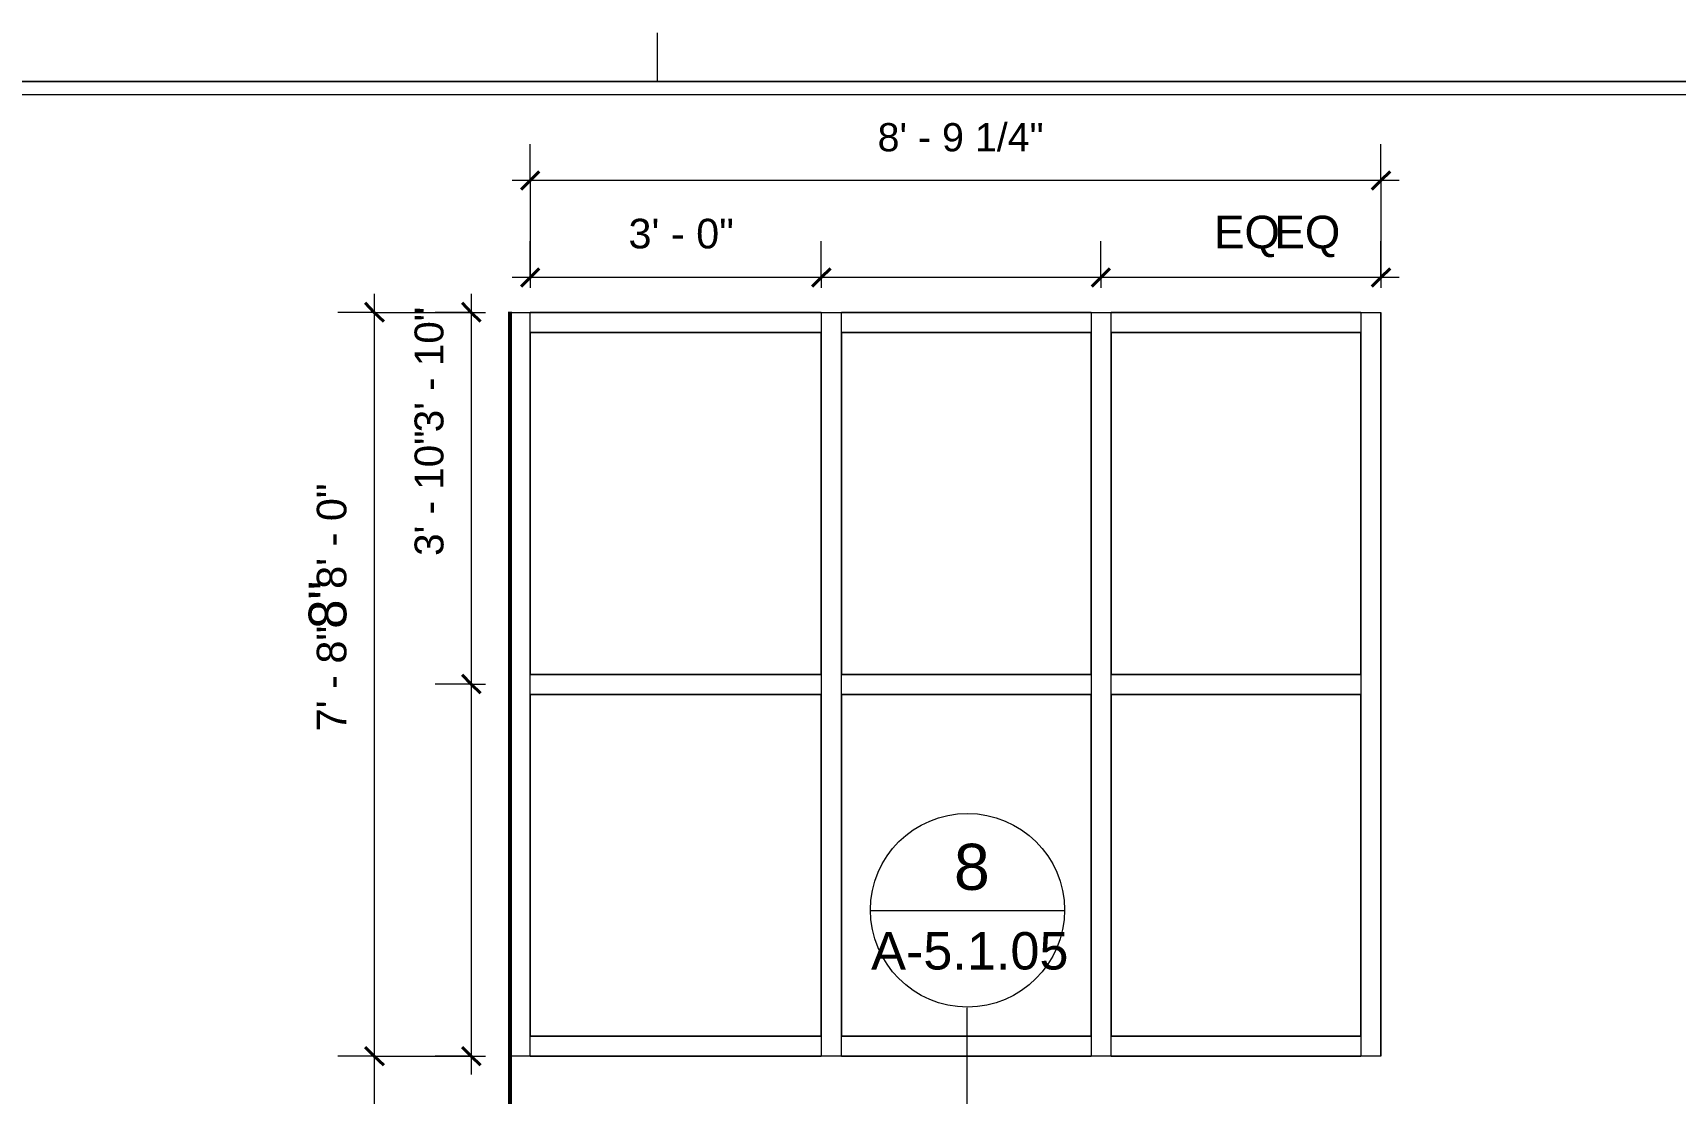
# Model space of a CAD drawing. Header units: inches. Extents: x -6061 to 13621, y -296 to 7483.
# Drawn here: x 12460.6 to 12663.9, y 770 to 901.2 of the extents above; entities that cross this region are included whole.
import ezdxf

# ---------------------------------------------------------------- set-up
doc = ezdxf.new("R2010")
doc.units = ezdxf.units.IN
doc.header["$MEASUREMENT"] = 0
doc.layers.get('0').update_dxf_attribs({"linetype": 'CONTINUOUS'})
doc.styles.add('Arial$001H0', font='arial.ttf')

msp = doc.modelspace()

# ---------------------------------------------------------------- linework, layer by layer
at = {"color": 8, "linetype": 'Continuous', "lineweight": 9, "true_color": 0x7f7f7f}
for p, q in [((12537.91773, 895.18967), (12537.91773, 901.19646)), ((11955.57972, 895.18967), (13402.25438, 895.18967))]:
    msp.add_line(p, q, dxfattribs=at)
at = {"color": 7, "linetype": 'Continuous', "lineweight": 9, "true_color": 0x000007}
for p, q in [((13402.25438, 895.18967), (11961.58651, 895.18967)), ((11963.18832, 893.58786), (13401.05302, 893.58786)), ((12522.1399, 882.93582), (12522.1399, 887.42089)), ((12627.4589, 882.93582), (12627.4589, 887.42089)), ((12629.70144, 882.93582), (12519.89737, 882.93582)), ((12522.1399, 882.93582), (12522.1399, 869.6408)), ((12627.4589, 882.93582), (12627.4589, 869.6408)), ((12522.1399, 870.92225), (12522.1399, 875.40732)), ((12558.18062, 870.92225), (12558.18062, 875.40732)), ((12558.18062, 870.92225), (12558.18062, 875.40732)), ((12592.77972, 870.92225), (12592.77972, 875.40732)), ((12627.4589, 870.92225), (12627.4589, 875.40732)), ((12560.42316, 870.92225), (12519.89737, 870.92225)), ((12522.1399, 870.92225), (12522.1399, 869.6408)), ((12592.77972, 870.92225), (12555.93809, 870.92225)), ((12558.18062, 870.92225), (12558.18062, 869.6408)), ((12558.18062, 870.92225), (12558.18062, 869.6408)), ((12629.70144, 870.92225), (12592.77972, 870.92225)), ((12592.77972, 870.92225), (12592.77972, 869.6408)), ((12627.4589, 870.92225), (12627.4589, 869.6408)), ((12502.83809, 868.91999), (12502.83809, 774.57338)), ((12514.85166, 868.91999), (12514.85166, 820.62542)), ((12502.83809, 866.59736), (12498.35302, 866.59736)), ((12502.83809, 866.59736), (12516.61366, 866.59736)), ((12514.85166, 866.59736), (12510.3666, 866.59736)), ((12514.85166, 866.59736), (12516.61366, 866.59736)), ((12519.65709, 866.59736), (12522.1399, 866.59736)), ((12519.65709, 866.59736), (12519.65709, 820.62542)), ((12522.1399, 864.11456), (12522.1399, 866.59736)), ((12558.18062, 866.59736), (12522.1399, 866.59736)), ((12522.1399, 820.62542), (12522.1399, 866.59736)), ((12558.18062, 866.59736), (12558.18062, 864.11456)), ((12558.18062, 866.59736), (12560.66343, 866.59736)), ((12558.18062, 866.59736), (12558.18062, 820.62542)), ((12560.66343, 820.62542), (12560.66343, 866.59736)), ((12560.66343, 864.11456), (12560.66343, 866.59736)), ((12591.57836, 866.59736), (12560.66343, 866.59736)), ((12591.57836, 866.59736), (12591.57836, 864.11456)), ((12591.57836, 866.59736), (12594.06117, 866.59736)), ((12591.57836, 866.59736), (12591.57836, 820.62542)), ((12594.06117, 864.11456), (12594.06117, 866.59736)), ((12624.9761, 866.59736), (12594.06117, 866.59736)), ((12594.06117, 820.62542), (12594.06117, 866.59736)), ((12624.9761, 866.59736), (12624.9761, 864.11456)), ((12624.9761, 866.59736), (12627.4589, 866.59736)), ((12624.9761, 866.59736), (12624.9761, 820.62542)), ((12627.4589, 820.62542), (12627.4589, 866.59736)), ((12558.18062, 864.11456), (12522.1399, 864.11456)), ((12522.1399, 864.11456), (12522.1399, 821.82677)), ((12522.1399, 864.11456), (12558.18062, 864.11456)), ((12558.18062, 821.82677), (12558.18062, 864.11456)), ((12591.57836, 864.11456), (12560.66343, 864.11456)), ((12560.66343, 864.11456), (12560.66343, 821.82677)), ((12560.66343, 864.11456), (12591.57836, 864.11456)), ((12591.57836, 821.82677), (12591.57836, 864.11456)), ((12594.06117, 864.11456), (12624.9761, 864.11456)), ((12624.9761, 864.11456), (12594.06117, 864.11456)), ((12594.06117, 864.11456), (12594.06117, 821.82677)), ((12624.9761, 821.82677), (12624.9761, 864.11456)), ((12522.1399, 821.82677), (12558.18062, 821.82677)), ((12522.1399, 819.34397), (12522.1399, 821.82677)), ((12558.18062, 821.82677), (12522.1399, 821.82677)), ((12558.18062, 821.82677), (12558.18062, 819.34397)), ((12560.66343, 821.82677), (12591.57836, 821.82677)), ((12560.66343, 819.34397), (12560.66343, 821.82677)), ((12591.57836, 821.82677), (12560.66343, 821.82677)), ((12591.57836, 821.82677), (12591.57836, 819.34397)), ((12594.06117, 821.82677), (12624.9761, 821.82677)), ((12594.06117, 819.34397), (12594.06117, 821.82677)), ((12624.9761, 821.82677), (12594.06117, 821.82677)), ((12624.9761, 821.82677), (12624.9761, 819.34397)), ((12514.85166, 820.62542), (12510.3666, 820.62542)), ((12514.85166, 820.62542), (12514.85166, 772.33085)), ((12514.85166, 820.62542), (12516.61366, 820.62542)), ((12519.65709, 820.62542), (12519.65709, 774.57338)), ((12522.1399, 774.57338), (12522.1399, 820.62542)), ((12558.18062, 819.34397), (12522.1399, 819.34397)), ((12522.1399, 819.34397), (12522.1399, 777.05619)), ((12522.1399, 819.34397), (12558.18062, 819.34397)), ((12558.18062, 820.62542), (12558.18062, 774.57338)), ((12558.18062, 777.05619), (12558.18062, 819.34397)), ((12560.66343, 774.57338), (12560.66343, 820.62542)), ((12591.57836, 819.34397), (12560.66343, 819.34397)), ((12560.66343, 819.34397), (12560.66343, 777.05619)), ((12560.66343, 819.34397), (12591.57836, 819.34397)), ((12591.57836, 820.62542), (12591.57836, 774.57338)), ((12591.57836, 777.05619), (12591.57836, 819.34397)), ((12594.06117, 774.57338), (12594.06117, 820.62542)), ((12624.9761, 819.34397), (12594.06117, 819.34397)), ((12594.06117, 819.34397), (12594.06117, 777.05619)), ((12594.06117, 819.34397), (12624.9761, 819.34397)), ((12624.9761, 820.62542), (12624.9761, 774.57338)), ((12624.9761, 777.05619), (12624.9761, 819.34397)), ((12627.4589, 774.57338), (12627.4589, 820.62542)), ((12576.28108, 804.60732), (12576.28108, 804.60732)), ((12564.18741, 792.59374), (12588.21456, 792.59374)), ((12576.28108, 780.66026), (12576.28108, 780.66026)), ((12576.20099, 780.58017), (12576.20099, 758.31501)), ((12522.1399, 777.05619), (12558.18062, 777.05619)), ((12522.1399, 774.57338), (12522.1399, 777.05619)), ((12558.18062, 777.05619), (12522.1399, 777.05619)), ((12558.18062, 777.05619), (12558.18062, 774.57338)), ((12560.66343, 777.05619), (12591.57836, 777.05619)), ((12560.66343, 774.57338), (12560.66343, 777.05619)), ((12591.57836, 777.05619), (12560.66343, 777.05619)), ((12591.57836, 777.05619), (12591.57836, 774.57338)), ((12594.06117, 777.05619), (12624.9761, 777.05619)), ((12594.06117, 774.57338), (12594.06117, 777.05619)), ((12624.9761, 777.05619), (12594.06117, 777.05619)), ((12624.9761, 777.05619), (12624.9761, 774.57338)), ((12502.83809, 774.57338), (12498.35302, 774.57338)), ((12502.83809, 774.57338), (12502.83809, 766.56433)), ((12502.83809, 774.57338), (12516.61366, 774.57338)), ((12514.85166, 774.57338), (12510.3666, 774.57338)), ((12514.85166, 774.57338), (12516.61366, 774.57338)), ((12522.1399, 774.57338), (12519.65709, 774.57338)), ((12522.1399, 774.57338), (12558.18062, 774.57338)), ((12560.66343, 774.57338), (12558.18062, 774.57338)), ((12560.66343, 774.57338), (12591.57836, 774.57338)), ((12594.06117, 774.57338), (12591.57836, 774.57338)), ((12594.06117, 774.57338), (12624.9761, 774.57338)), ((12627.4589, 774.57338), (12624.9761, 774.57338))]:
    msp.add_line(p, q, dxfattribs=at)
at = {"color": 7, "linetype": 'Continuous', "lineweight": 40, "true_color": 0x000007}
for p, q in [((12522.1399, 882.93582), (12521.01863, 881.81456)), ((12522.1399, 882.93582), (12523.26117, 884.05709)), ((12627.4589, 882.93582), (12626.33764, 881.81456)), ((12627.4589, 882.93582), (12628.58017, 884.05709)), ((12522.1399, 870.92225), (12521.01863, 869.80098)), ((12522.1399, 870.92225), (12523.26117, 872.04352)), ((12558.18062, 870.92225), (12557.05936, 869.80098)), ((12558.18062, 870.92225), (12557.05936, 869.80098)), ((12558.18062, 870.92225), (12559.30189, 872.04352)), ((12558.18062, 870.92225), (12559.30189, 872.04352)), ((12592.77972, 870.92225), (12591.65845, 869.80098)), ((12592.77972, 870.92225), (12593.90099, 872.04352)), ((12627.4589, 870.92225), (12626.33764, 869.80098)), ((12627.4589, 870.92225), (12628.58017, 872.04352)), ((12502.83809, 866.59736), (12501.71682, 867.79872)), ((12502.83809, 866.59736), (12504.03945, 865.4761)), ((12514.85166, 866.59736), (12513.7304, 867.79872)), ((12514.85166, 866.59736), (12515.97293, 865.4761)), ((12514.85166, 820.62542), (12513.7304, 821.74668)), ((12514.85166, 820.62542), (12515.97293, 819.50415)), ((12502.83809, 774.57338), (12501.71682, 775.69465)), ((12502.83809, 774.57338), (12504.03945, 773.45211)), ((12514.85166, 774.57338), (12513.7304, 775.69465)), ((12514.85166, 774.57338), (12515.97293, 773.45211))]:
    msp.add_line(p, q, dxfattribs=at)
at = {"color": 7, "linetype": 'Continuous', "lineweight": 53, "true_color": 0x000007}
msp.add_line((12519.65709, 670.53582), (12519.65709, 866.67745), dxfattribs=at)
at = {"color": 7, "linetype": 'Continuous', "lineweight": 18, "true_color": 0x000007}
for p, q in [((12519.65709, 866.59736), (12627.4589, 866.59736)), ((12627.4589, 866.59736), (12627.4589, 774.57338)), ((12627.37881, 774.57338), (12519.65709, 774.57338)), ((12627.4589, 774.57338), (12627.37881, 774.57338))]:
    msp.add_line(p, q, dxfattribs=at)
at = {"color": 250, "linetype": 'Continuous', "lineweight": 9, "true_color": 0x303030}
for p, q in [((12519.65709, 857.70732), (12519.65709, 857.70732)), ((12519.65709, 839.36659), (12519.65709, 839.36659)), ((12519.65709, 831.35754), (12519.65709, 831.35754)), ((12519.65709, 831.11727), (12519.65709, 831.11727)), ((12519.65709, 830.47655), (12519.65709, 830.47655)), ((12519.65709, 824.71003), (12519.65709, 824.71003)), ((12519.65709, 796.03763), (12519.65709, 796.03763)), ((12519.65709, 791.71275), (12519.65709, 791.63266)), ((12519.65709, 788.66931), (12519.65709, 788.7494)), ((12519.65709, 786.1865), (12519.65709, 786.1865)), ((12519.65709, 783.38334), (12519.65709, 783.38334))]:
    msp.add_line(p, q, dxfattribs=at)
at = {"color": 7, "linetype": 'Continuous', "lineweight": 9, "true_color": 0x000007}
for points in [[(12564.2675, 792.67383), (12564.2675, 799.32134), (12569.63357, 804.60732), (12576.28108, 804.60732)], [(12576.28108, 804.60732), (12582.8485, 804.60732), (12588.29465, 799.32134), (12588.29465, 792.67383)], [(12576.28108, 780.66026), (12569.63357, 780.66026), (12564.2675, 786.02632), (12564.2675, 792.67383)], [(12588.29465, 792.67383), (12588.29465, 786.02632), (12582.8485, 780.66026), (12576.28108, 780.66026)]]:
    msp.add_open_spline(points, degree=3, dxfattribs=at)

# ---------------------------------------------------------------- texts
at = {"color": 7, "true_color": 0x000007, "style": 'Arial$001H0'}
for s, height, p in [('8\' - 9 1/4"', 3.4905041, (12565.14823, 886.53951)), ('3\' - 0"', 3.667117, (12534.31339, 874.52594)), ('EQ', 4.043475, (12606.79525, 874.52594)), ('EQ', 4.043475, (12614.26775, 874.52594)), ('8', 5.70803, (12574.59893, 795.15626)), ('A-5.1.05', 4.626402, (12564.34732, 785.30513))]:
    msp.add_text(s, height=height, dxfattribs=at).set_placement(p)
for s, height, p in [('3\' - 10"', 3.58006, (12511.40755, 851.77707)), ('3\' - 10"', 3.58006, (12511.40755, 836.48297)), ('8\' - 0"', 3.667117, (12499.39398, 832.40298)), ('8"', 4.678655, (12499.39398, 827.44961)), ('7\' - 8"', 3.667117, (12499.39398, 814.77844))]:
    msp.add_text(s, height=height, rotation=90, dxfattribs=at).set_placement(p)

doc.saveas('drawing.dxf')
